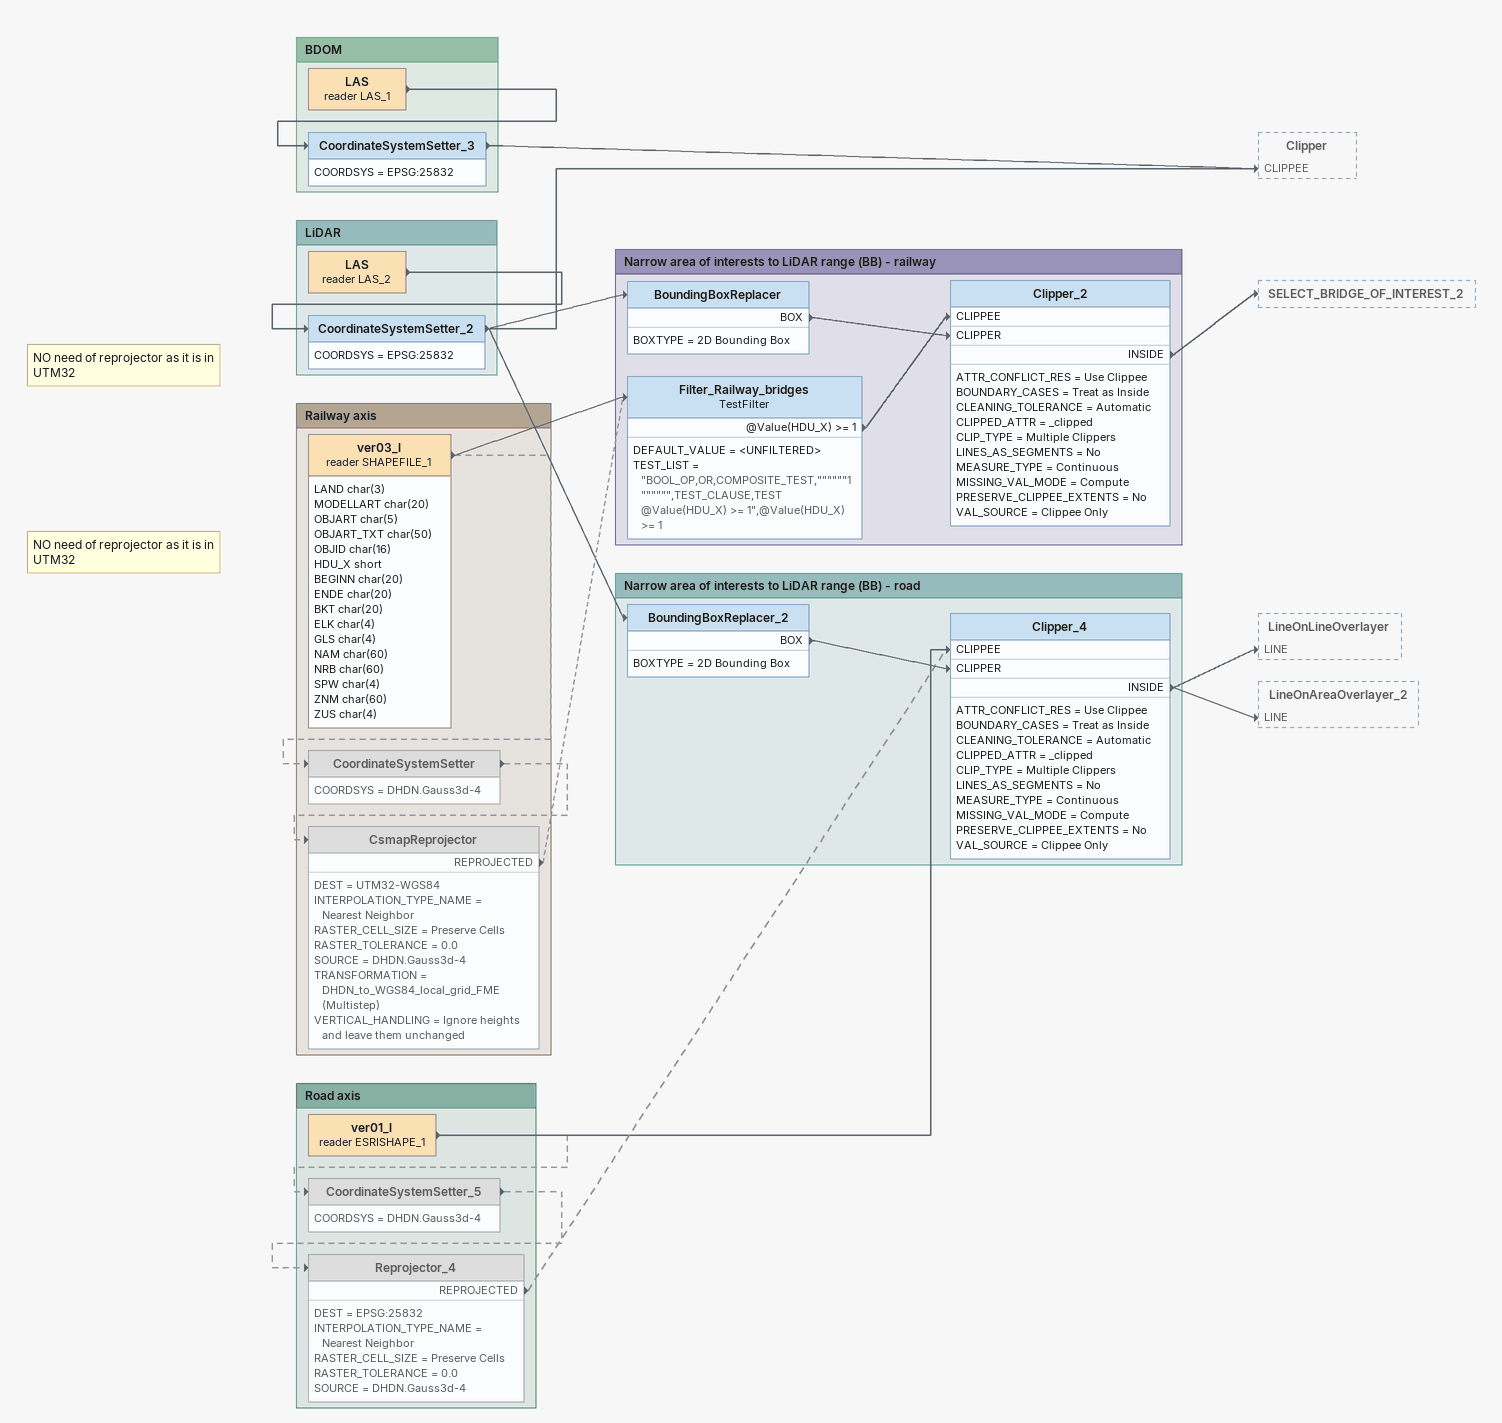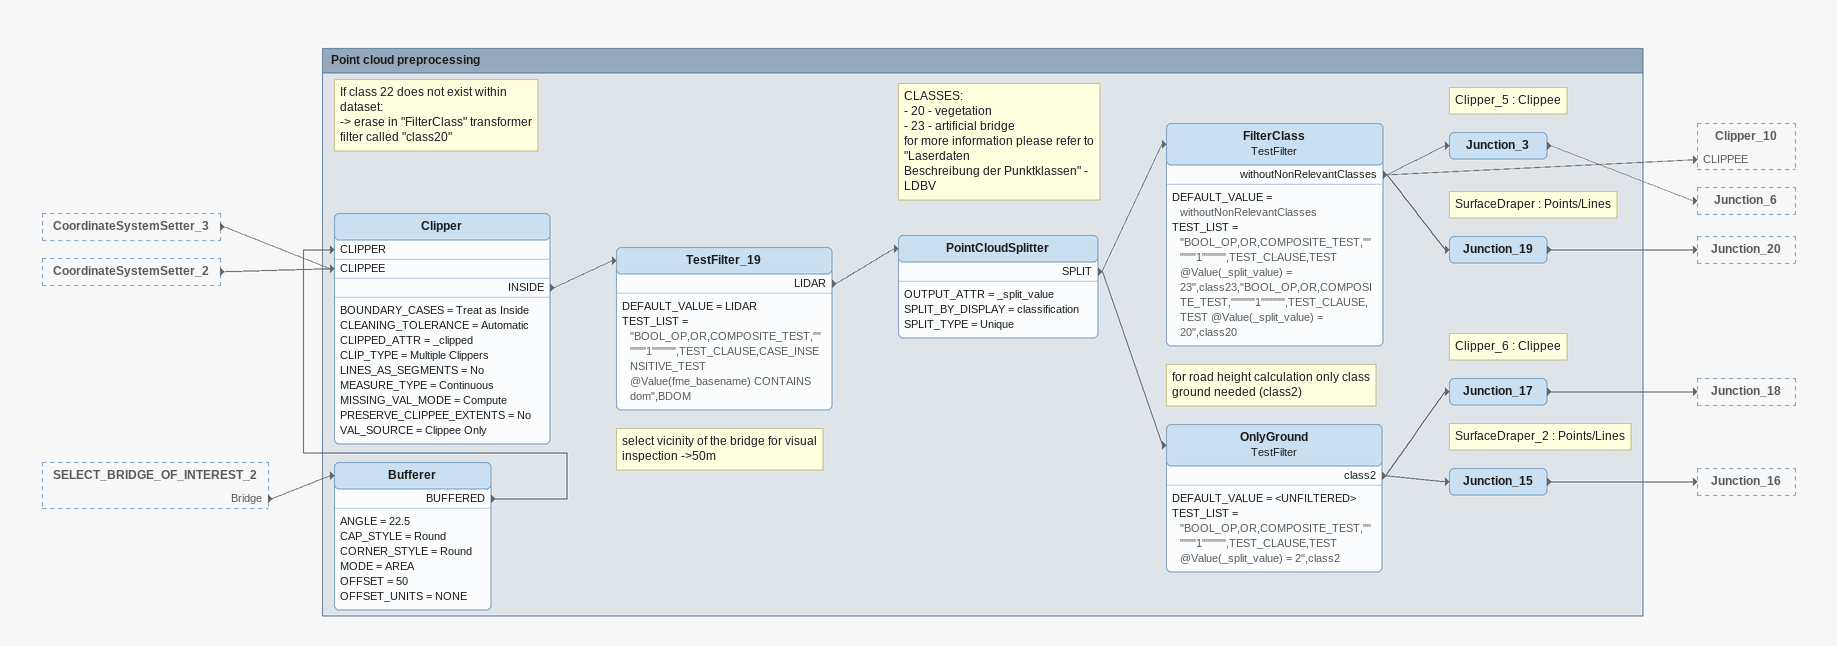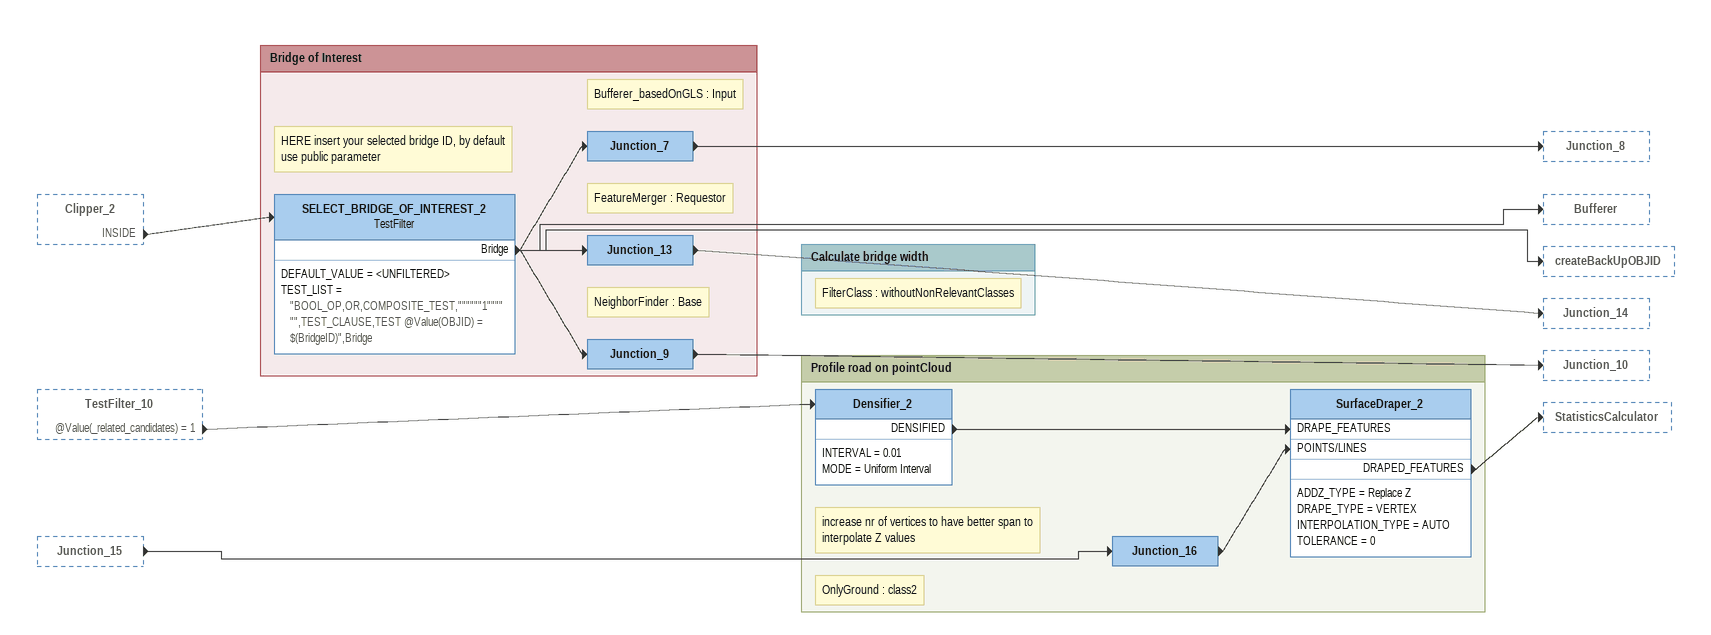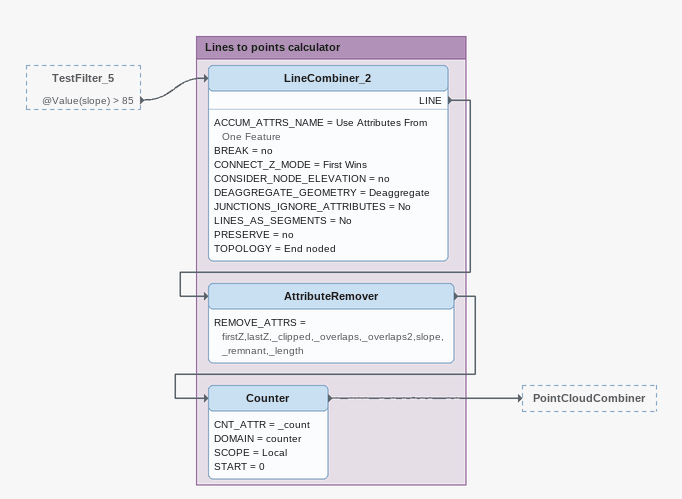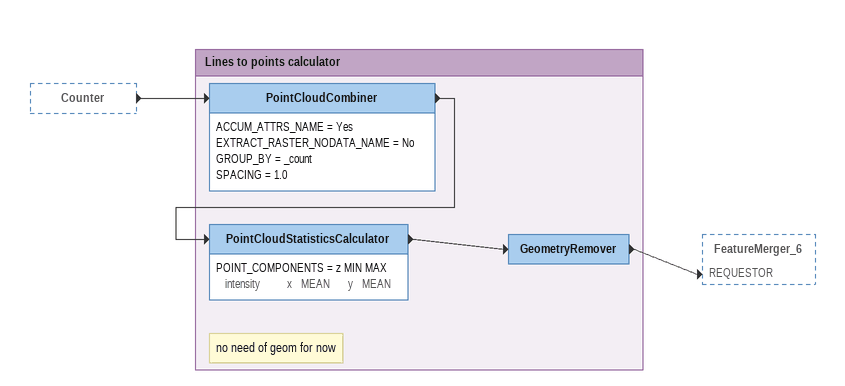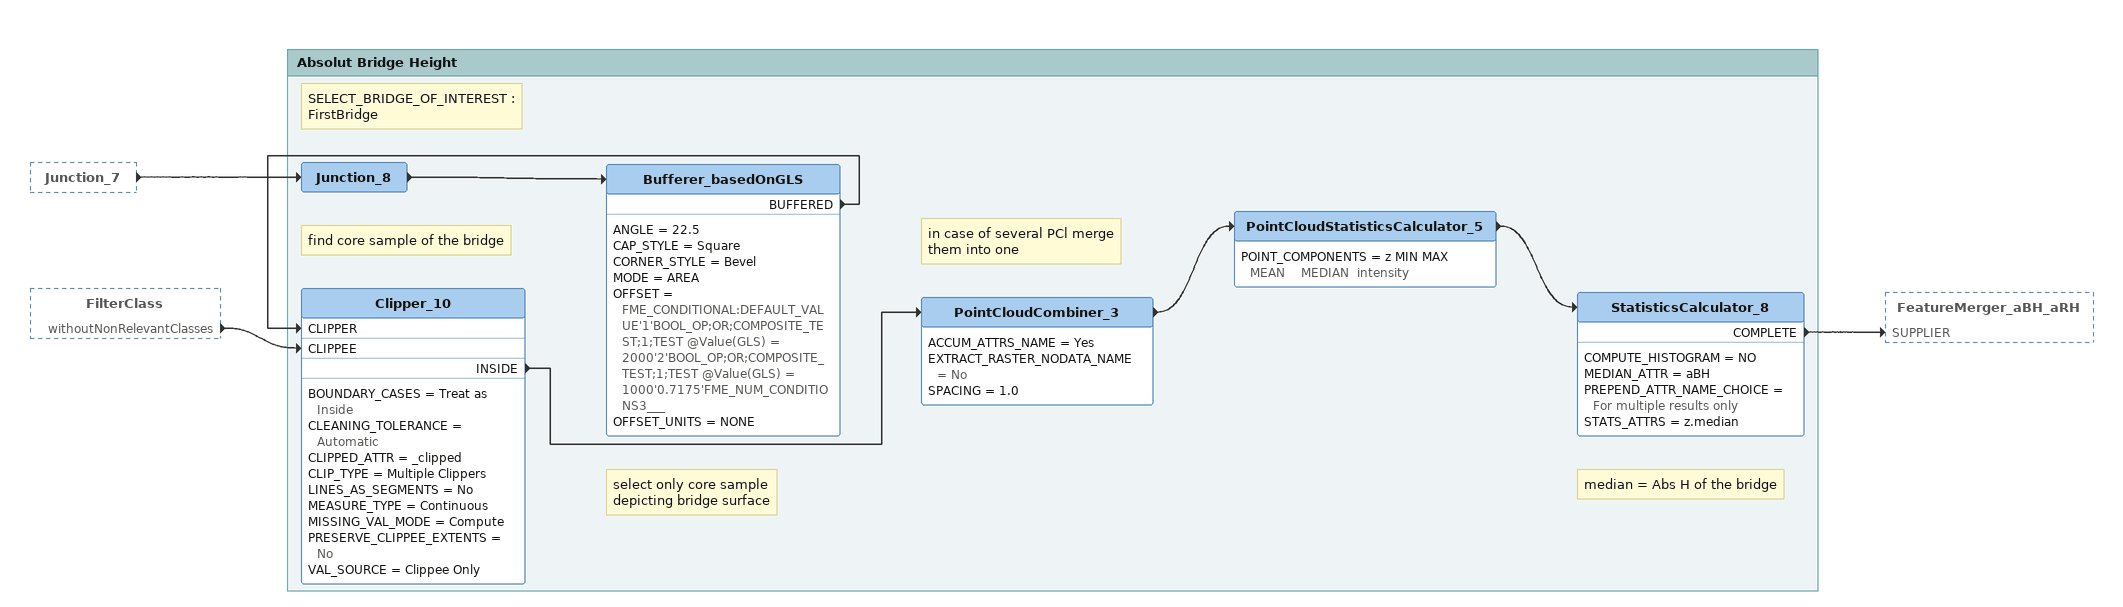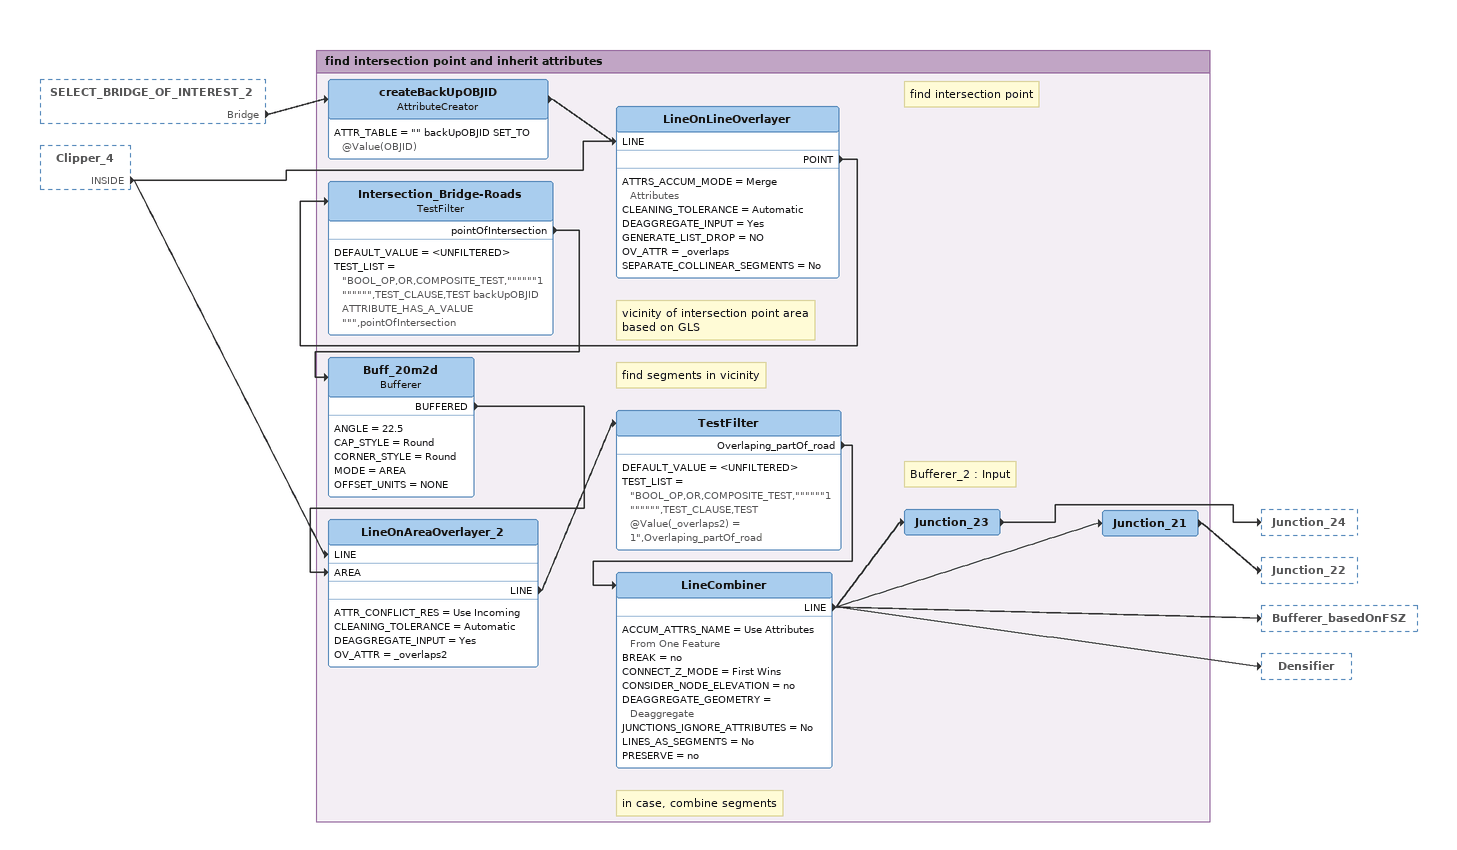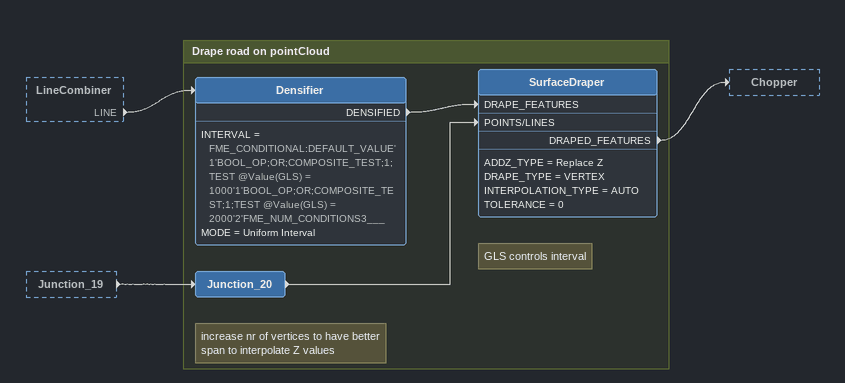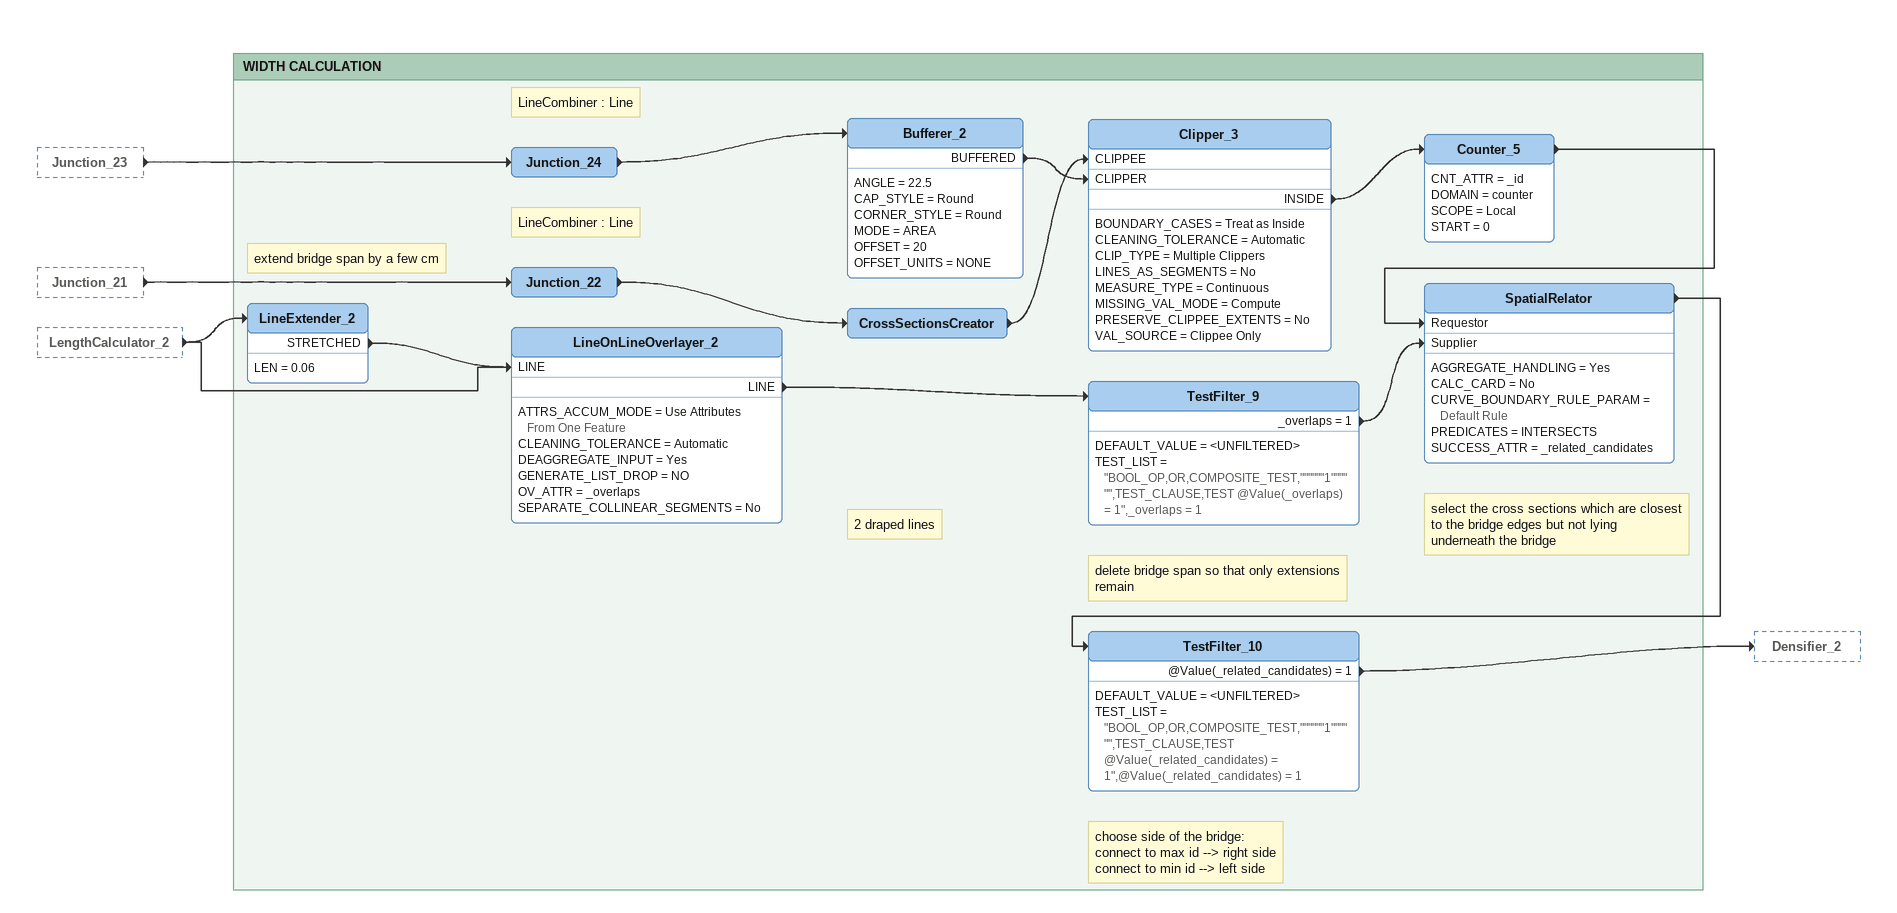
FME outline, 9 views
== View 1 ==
Note: NO need of reprojector as it is in UTM32
Note: NO need of reprojector as it is in UTM32

Bookmark: BDOM
LAS (reader LAS_1)
    -> CoordinateSystemSetter_3
CoordinateSystemSetter_3
    COORDSYS = EPSG:25832
    -> Clipper [CLIPPEE]

Bookmark: LiDAR
LAS (reader LAS_2)
    -> CoordinateSystemSetter_2
CoordinateSystemSetter_2
    COORDSYS = EPSG:25832
    -> BoundingBoxReplacer
    -> Clipper [CLIPPEE]
    -> BoundingBoxReplacer_2

Bookmark: Narrow area of interests to LiDAR range (BB) - railway
BoundingBoxReplacer
    BOXTYPE = 2D Bounding Box
    BOX -> Clipper_2 [CLIPPER]
Filter_Railway_bridges: TestFilter
    DEFAULT_VALUE = <UNFILTERED>
    TEST_LIST = "BOOL_OP,OR,COMPOSITE_TEST,""""""1"""""",TEST_CLAUSE,TEST @Value(HDU_X) >= 1",@Value(HDU_X) >= 1
    @Value(HDU_X) >= 1 -> Clipper_2 [CLIPPEE]
Clipper_2
    ATTR_CONFLICT_RES = Use Clippee
    BOUNDARY_CASES = Treat as Inside
    CLEANING_TOLERANCE = Automatic
    CLIPPED_ATTR = _clipped
    CLIP_TYPE = Multiple Clippers
    LINES_AS_SEGMENTS = No
    MEASURE_TYPE = Continuous
    MISSING_VAL_MODE = Compute
    PRESERVE_CLIPPEE_EXTENTS = No
    VAL_SOURCE = Clippee Only
    INSIDE -> SELECT_BRIDGE_OF_INTEREST_2

Bookmark: Narrow area of interests to LiDAR range (BB) - road
BoundingBoxReplacer_2
    BOXTYPE = 2D Bounding Box
    BOX -> Clipper_4 [CLIPPER]
Clipper_4
    ATTR_CONFLICT_RES = Use Clippee
    BOUNDARY_CASES = Treat as Inside
    CLEANING_TOLERANCE = Automatic
    CLIPPED_ATTR = _clipped
    CLIP_TYPE = Multiple Clippers
    LINES_AS_SEGMENTS = No
    MEASURE_TYPE = Continuous
    MISSING_VAL_MODE = Compute
    PRESERVE_CLIPPEE_EXTENTS = No
    VAL_SOURCE = Clippee Only
    INSIDE -> LineOnLineOverlayer [LINE]
    INSIDE -> LineOnAreaOverlayer_2 [LINE]

Bookmark: Railway axis
ver03_l (reader SHAPEFILE_1)
    attributes: LAND char(3), MODELLART char(20), OBJART char(5), OBJART_TXT char(50), OBJID char(16), HDU_X short, BEGINN char(20), ENDE char(20), BKT char(20), ELK char(4), GLS char(4), NAM char(60), NRB char(60), SPW char(4), ZNM char(60), ZUS char(4)
    -> CoordinateSystemSetter [off]
    -> Filter_Railway_bridges
CoordinateSystemSetter [off]
    COORDSYS = DHDN.Gauss3d-4
    -> CsmapReprojector [off]
CsmapReprojector [off]
    DEST = UTM32-WGS84
    INTERPOLATION_TYPE_NAME = Nearest Neighbor
    RASTER_CELL_SIZE = Preserve Cells
    RASTER_TOLERANCE = 0.0
    SOURCE = DHDN.Gauss3d-4
    TRANSFORMATION = DHDN_to_WGS84_local_grid_FME (Multistep)
    VERTICAL_HANDLING = Ignore heights and leave them unchanged
    REPROJECTED -> Filter_Railway_bridges [off]

Bookmark: Road axis
ver01_l (reader ESRISHAPE_1)
    -> CoordinateSystemSetter_5 [off]
    -> Clipper_4 [CLIPPEE]
CoordinateSystemSetter_5 [off]
    COORDSYS = DHDN.Gauss3d-4
    -> Reprojector_4 [off]
Reprojector_4 [off]
    DEST = EPSG:25832
    INTERPOLATION_TYPE_NAME = Nearest Neighbor
    RASTER_CELL_SIZE = Preserve Cells
    RASTER_TOLERANCE = 0.0
    SOURCE = DHDN.Gauss3d-4
    REPROJECTED -> Clipper_4 [CLIPPEE] [off]

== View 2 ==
CoordinateSystemSetter_3 [outside]
    -> Clipper [CLIPPEE]
CoordinateSystemSetter_2 [outside]
    -> Clipper [CLIPPEE]
SELECT_BRIDGE_OF_INTEREST_2 [outside]
    Bridge -> Bufferer

Bookmark: Point cloud preprocessing
Note: select vicinity of the bridge for visual inspection ->50m
Bufferer
    ANGLE = 22.5
    CAP_STYLE = Round
    CORNER_STYLE = Round
    MODE = AREA
    OFFSET = 50
    OFFSET_UNITS = NONE
    BUFFERED -> Clipper [CLIPPER]
Note: If class 22 does not exist within dataset: / -> erase in "FilterClass" transformer filter called "class20"
Clipper
    BOUNDARY_CASES = Treat as Inside
    CLEANING_TOLERANCE = Automatic
    CLIPPED_ATTR = _clipped
    CLIP_TYPE = Multiple Clippers
    LINES_AS_SEGMENTS = No
    MEASURE_TYPE = Continuous
    MISSING_VAL_MODE = Compute
    PRESERVE_CLIPPEE_EXTENTS = No
    VAL_SOURCE = Clippee Only
    INSIDE -> TestFilter_19
TestFilter_19
    DEFAULT_VALUE = LIDAR
    TEST_LIST = "BOOL_OP,OR,COMPOSITE_TEST,""""""1"""""",TEST_CLAUSE,CASE_INSENSITIVE_TEST @Value(fme_basename) CONTAINS dom",BDOM
    LIDAR -> PointCloudSplitter
PointCloudSplitter
    OUTPUT_ATTR = _split_value
    SPLIT_BY_DISPLAY = classification
    SPLIT_TYPE = Unique
    SPLIT -> FilterClass
    SPLIT -> OnlyGround
Note: CLASSES: / - 20 - vegetation / - 23 - artificial bridge / for more information please refer to "Laserdaten / Beschreibung der Punktklassen" - LDBV
FilterClass: TestFilter
    DEFAULT_VALUE = withoutNonRelevantClasses
    TEST_LIST = "BOOL_OP,OR,COMPOSITE_TEST,""""""1"""""",TEST_CLAUSE,TEST @Value(_split_value) = 23",class23,"BOOL_OP,OR,COMPOSITE_TEST,""""""1"""""",TEST_CLAUSE,TEST @Value(_split_value) = 20",class20
    withoutNonRelevantClasses -> Clipper_10 [CLIPPEE]
    withoutNonRelevantClasses -> Junction_3
    withoutNonRelevantClasses -> Junction_19
Note: Clipper_5 : Clippee
Junction_3
    -> Junction_6
Note: SurfaceDraper : Points/Lines
Junction_19
    -> Junction_20
Note: for road height calculation only class ground needed (class2)
OnlyGround: TestFilter
    DEFAULT_VALUE = <UNFILTERED>
    TEST_LIST = "BOOL_OP,OR,COMPOSITE_TEST,""""""1"""""",TEST_CLAUSE,TEST @Value(_split_value) = 2",class2
    class2 -> Junction_15
    class2 -> Junction_17
Note: Clipper_6 : Clippee
Junction_17
    -> Junction_18
Note: SurfaceDraper_2 : Points/Lines
Junction_15
    -> Junction_16

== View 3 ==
Clipper_2 [outside]
    INSIDE -> SELECT_BRIDGE_OF_INTEREST_2
TestFilter_10 [outside]
    @Value(_related_candidates) = 1 -> Densifier_2
Junction_15 [outside]
    -> Junction_16

Bookmark: Bridge of Interest
Note: HERE insert your selected bridge ID, by default use public parameter
SELECT_BRIDGE_OF_INTEREST_2: TestFilter
    DEFAULT_VALUE = <UNFILTERED>
    TEST_LIST = "BOOL_OP,OR,COMPOSITE_TEST,""""""1"""""",TEST_CLAUSE,TEST @Value(OBJID) = $(BridgeID)",Bridge
    Bridge -> Bufferer
    Bridge -> Junction_9
    Bridge -> Junction_13
    Bridge -> Junction_7
    Bridge -> createBackUpOBJID
Note: Bufferer_basedOnGLS : Input
Junction_7
    -> Junction_8
Note: FeatureMerger : Requestor
Junction_13
    -> Junction_14
Note: NeighborFinder : Base
Junction_9
    -> Junction_10

Bookmark: Profile road on pointCloud
Note: OnlyGround : class2
Junction_16
    -> SurfaceDraper_2 [POINTS/LINES]
Note: increase nr of vertices to have better span to interpolate Z values
Densifier_2
    INTERVAL = 0.01
    MODE = Uniform Interval
    DENSIFIED -> SurfaceDraper_2 [DRAPE_FEATURES]
SurfaceDraper_2
    ADDZ_TYPE = Replace Z
    DRAPE_TYPE = VERTEX
    INTERPOLATION_TYPE = AUTO
    TOLERANCE = 0
    DRAPED_FEATURES -> StatisticsCalculator

Bookmark: Calculate bridge width
Note: FilterClass : withoutNonRelevantClasses

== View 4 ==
TestFilter_5 [outside]
    @Value(slope) > 85 -> LineCombiner_2

Bookmark: Lines to points calculator
LineCombiner_2
    ACCUM_ATTRS_NAME = Use Attributes From One Feature
    BREAK = no
    CONNECT_Z_MODE = First Wins
    CONSIDER_NODE_ELEVATION = no
    DEAGGREGATE_GEOMETRY = Deaggregate
    JUNCTIONS_IGNORE_ATTRIBUTES = No
    LINES_AS_SEGMENTS = No
    PRESERVE = no
    TOPOLOGY = End noded
    LINE -> AttributeRemover
AttributeRemover
    REMOVE_ATTRS = firstZ,lastZ,_clipped,_overlaps,_overlaps2,slope,_remnant,_length
    -> Counter
Counter
    CNT_ATTR = _count
    DOMAIN = counter
    SCOPE = Local
    START = 0
    -> PointCloudCombiner

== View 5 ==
Counter [outside]
    -> PointCloudCombiner

Bookmark: Lines to points calculator
PointCloudCombiner
    ACCUM_ATTRS_NAME = Yes
    EXTRACT_RASTER_NODATA_NAME = No
    GROUP_BY = _count
    SPACING = 1.0
    -> PointCloudStatisticsCalculator
PointCloudStatisticsCalculator
    POINT_COMPONENTS = z MIN MAX       intensity         x   MEAN      y   MEAN
    -> GeometryRemover
Note: no need of geom for now
GeometryRemover
    -> FeatureMerger_6 [REQUESTOR]

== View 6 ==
Junction_7 [outside]
    -> Junction_8
FilterClass [outside]
    withoutNonRelevantClasses -> Clipper_10 [CLIPPEE]

Bookmark: Absolut Bridge Height
Note: SELECT_BRIDGE_OF_INTEREST : FirstBridge
Junction_8
    -> Bufferer_basedOnGLS
Note: find core sample of the bridge
Bufferer_basedOnGLS
    ANGLE = 22.5
    CAP_STYLE = Square
    CORNER_STYLE = Bevel
    MODE = AREA
    OFFSET = FME_CONDITIONAL:DEFAULT_VALUE'1'BOOL_OP;OR;COMPOSITE_TEST;1;TEST @Value(GLS) = 2000'2'BOOL_OP;OR;COMPOSITE_TEST;1;TEST @Value(GLS) = 1000'0.7175'FME_NUM_CONDITIONS3___
    OFFSET_UNITS = NONE
    BUFFERED -> Clipper_10 [CLIPPER]
Note: select only core sample depicting bridge surface
Clipper_10
    BOUNDARY_CASES = Treat as Inside
    CLEANING_TOLERANCE = Automatic
    CLIPPED_ATTR = _clipped
    CLIP_TYPE = Multiple Clippers
    LINES_AS_SEGMENTS = No
    MEASURE_TYPE = Continuous
    MISSING_VAL_MODE = Compute
    PRESERVE_CLIPPEE_EXTENTS = No
    VAL_SOURCE = Clippee Only
    INSIDE -> PointCloudCombiner_3
Note: in case of several PCl merge them into one
PointCloudCombiner_3
    ACCUM_ATTRS_NAME = Yes
    EXTRACT_RASTER_NODATA_NAME = No
    SPACING = 1.0
    -> PointCloudStatisticsCalculator_5
PointCloudStatisticsCalculator_5
    POINT_COMPONENTS = z MIN MAX MEAN    MEDIAN  intensity
    -> StatisticsCalculator_8
Note: median = Abs H of the bridge
StatisticsCalculator_8
    COMPUTE_HISTOGRAM = NO
    MEDIAN_ATTR = aBH
    PREPEND_ATTR_NAME_CHOICE = For multiple results only
    STATS_ATTRS = z.median
    COMPLETE -> FeatureMerger_aBH_aRH [SUPPLIER]

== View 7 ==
SELECT_BRIDGE_OF_INTEREST_2 [outside]
    Bridge -> createBackUpOBJID
Clipper_4 [outside]
    INSIDE -> LineOnLineOverlayer [LINE]
    INSIDE -> LineOnAreaOverlayer_2 [LINE]

Bookmark: find intersection point and inherit attributes
createBackUpOBJID: AttributeCreator
    ATTR_TABLE = "" backUpOBJID SET_TO @Value(OBJID)
    -> LineOnLineOverlayer [LINE]
Note: find intersection point
LineOnLineOverlayer
    ATTRS_ACCUM_MODE = Merge Attributes
    CLEANING_TOLERANCE = Automatic
    DEAGGREGATE_INPUT = Yes
    GENERATE_LIST_DROP = NO
    OV_ATTR = _overlaps
    SEPARATE_COLLINEAR_SEGMENTS = No
    POINT -> Intersection_Bridge-Roads
Intersection_Bridge-Roads: TestFilter
    DEFAULT_VALUE = <UNFILTERED>
    TEST_LIST = "BOOL_OP,OR,COMPOSITE_TEST,""""""1"""""",TEST_CLAUSE,TEST backUpOBJID ATTRIBUTE_HAS_A_VALUE """,pointOfIntersection
    pointOfIntersection -> Buff_20m2d
Note: vicinity of intersection point area based on GLS
Buff_20m2d: Bufferer
    ANGLE = 22.5
    CAP_STYLE = Round
    CORNER_STYLE = Round
    MODE = AREA
    OFFSET_UNITS = NONE
    BUFFERED -> LineOnAreaOverlayer_2 [AREA]
LineOnAreaOverlayer_2
    ATTR_CONFLICT_RES = Use Incoming
    CLEANING_TOLERANCE = Automatic
    DEAGGREGATE_INPUT = Yes
    OV_ATTR = _overlaps2
    LINE -> TestFilter
Note: find segments in vicinity
TestFilter
    DEFAULT_VALUE = <UNFILTERED>
    TEST_LIST = "BOOL_OP,OR,COMPOSITE_TEST,""""""1"""""",TEST_CLAUSE,TEST @Value(_overlaps2) = 1",Overlaping_partOf_road
    Overlaping_partOf_road -> LineCombiner
Note: in case, combine segments
LineCombiner
    ACCUM_ATTRS_NAME = Use Attributes From One Feature
    BREAK = no
    CONNECT_Z_MODE = First Wins
    CONSIDER_NODE_ELEVATION = no
    DEAGGREGATE_GEOMETRY = Deaggregate
    JUNCTIONS_IGNORE_ATTRIBUTES = No
    LINES_AS_SEGMENTS = No
    PRESERVE = no
    LINE -> Bufferer_basedOnFSZ
    LINE -> Densifier
    LINE -> Junction_21
    LINE -> Junction_23
Note: Bufferer_2 : Input
Junction_23
    -> Junction_24
Junction_21
    -> Junction_22

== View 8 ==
LineCombiner [outside]
    LINE -> Densifier
Junction_19 [outside]
    -> Junction_20

Bookmark: Drape road on pointCloud
Junction_20
    -> SurfaceDraper [POINTS/LINES]
Note: increase nr of vertices to have better span to interpolate Z values
Note: GLS controls interval
Densifier
    INTERVAL = FME_CONDITIONAL:DEFAULT_VALUE'1'BOOL_OP;OR;COMPOSITE_TEST;1;TEST @Value(GLS) = 1000'1'BOOL_OP;OR;COMPOSITE_TEST;1;TEST @Value(GLS) = 2000'2'FME_NUM_CONDITIONS3___
    MODE = Uniform Interval
    DENSIFIED -> SurfaceDraper [DRAPE_FEATURES]
SurfaceDraper
    ADDZ_TYPE = Replace Z
    DRAPE_TYPE = VERTEX
    INTERPOLATION_TYPE = AUTO
    TOLERANCE = 0
    DRAPED_FEATURES -> Chopper

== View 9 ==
Junction_23 [outside]
    -> Junction_24
Junction_21 [outside]
    -> Junction_22
LengthCalculator_2 [outside]
    -> LineExtender_2
    -> LineOnLineOverlayer_2 [LINE]

Bookmark: WIDTH CALCULATION
Note: LineCombiner : Line
Junction_24
    -> Bufferer_2
Bufferer_2
    ANGLE = 22.5
    CAP_STYLE = Round
    CORNER_STYLE = Round
    MODE = AREA
    OFFSET = 20
    OFFSET_UNITS = NONE
    BUFFERED -> Clipper_3 [CLIPPER]
Note: LineCombiner : Line
Junction_22
    -> CrossSectionsCreator
CrossSectionsCreator
    -> Clipper_3 [CLIPPEE]
Clipper_3
    BOUNDARY_CASES = Treat as Inside
    CLEANING_TOLERANCE = Automatic
    CLIP_TYPE = Multiple Clippers
    LINES_AS_SEGMENTS = No
    MEASURE_TYPE = Continuous
    MISSING_VAL_MODE = Compute
    PRESERVE_CLIPPEE_EXTENTS = No
    VAL_SOURCE = Clippee Only
    INSIDE -> Counter_5
Counter_5
    CNT_ATTR = _id
    DOMAIN = counter
    SCOPE = Local
    START = 0
    -> SpatialRelator [Requestor]
Note: extend bridge span by a few cm
LineExtender_2
    LEN = 0.06
    STRETCHED -> LineOnLineOverlayer_2 [LINE]
LineOnLineOverlayer_2
    ATTRS_ACCUM_MODE = Use Attributes From One Feature
    CLEANING_TOLERANCE = Automatic
    DEAGGREGATE_INPUT = Yes
    GENERATE_LIST_DROP = NO
    OV_ATTR = _overlaps
    SEPARATE_COLLINEAR_SEGMENTS = No
    LINE -> TestFilter_9
Note: delete bridge span so that only extensions remain
TestFilter_9
    DEFAULT_VALUE = <UNFILTERED>
    TEST_LIST = "BOOL_OP,OR,COMPOSITE_TEST,""""""1"""""",TEST_CLAUSE,TEST @Value(_overlaps) = 1",_overlaps = 1
    _overlaps = 1 -> SpatialRelator [Supplier]
SpatialRelator
    AGGREGATE_HANDLING = Yes
    CALC_CARD = No
    CURVE_BOUNDARY_RULE_PARAM = Default Rule
    PREDICATES = INTERSECTS
    SUCCESS_ATTR = _related_candidates
    -> TestFilter_10
Note: 2 draped lines
Note: choose side of the bridge: / connect to max id --> right side / connect to min id --> left side
Note: select the cross sections which are closest to the bridge edges but not lying underneath the bridge
TestFilter_10
    DEFAULT_VALUE = <UNFILTERED>
    TEST_LIST = "BOOL_OP,OR,COMPOSITE_TEST,""""""1"""""",TEST_CLAUSE,TEST @Value(_related_candidates) = 1",@Value(_related_candidates) = 1
    @Value(_related_candidates) = 1 -> Densifier_2
